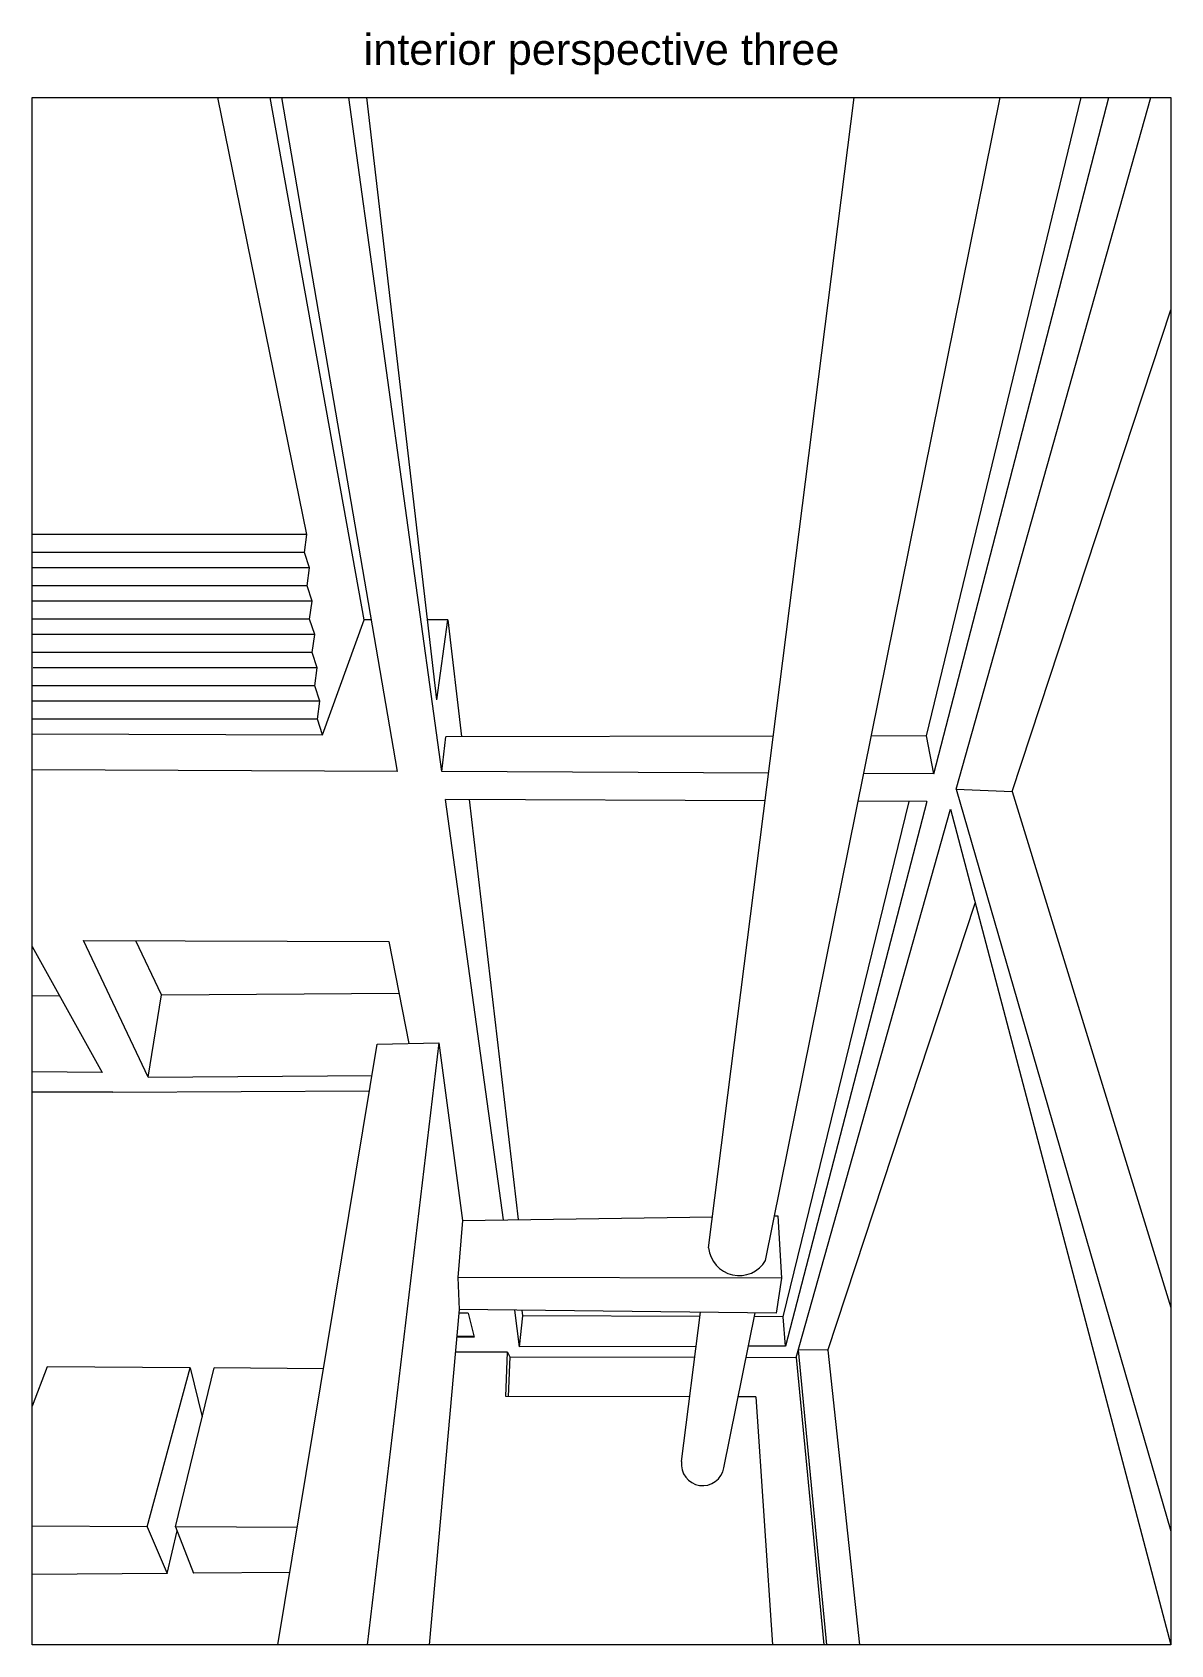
# Model space of a CAD drawing. Header units: millimetres. Extents: x 0 to 22070, y 0 to 31268.
import ezdxf

# ---------------------------------------------------------------- set-up
doc = ezdxf.new("R2010")
doc.units = ezdxf.units.MM
doc.layers.add('ceco.net 451 Smith House  interior perspective three', color=7, linetype='Continuous', lineweight=15)
doc.layers.add('ceco.net Smith House text', color=7, linetype='Continuous', lineweight=15)
doc.styles.add('ceco.net', font='arial.ttf', dxfattribs={"height": 300})

msp = doc.modelspace()

# ---------------------------------------------------------------- linework, layer by layer
at = {"layer": 'ceco.net 451 Smith House  interior perspective three'}
for p, q in [((5324, 21528), (3599, 30000)), ((6431, 19877), (4614, 30000)), ((7083, 16935), (4840, 30000)), ((7938, 16931), (6139, 30000)), ((7842, 18320), (6483, 30000)), ((13111, 7694), (15933, 30000)), ((14215, 7449), (18763, 30000)), ((17333, 17622), (20331, 30000)), ((17479, 16890), (20871, 30000)), ((17910, 16592), (21685, 30000)), ((18994, 16546), (22070, 25886)), ((5324, 21528), (0, 21528)), ((5276, 21179), (5324, 21528)), ((5276, 21179), (0, 21179)), ((5375, 20881), (5276, 21179)), ((5375, 20881), (0, 20881)), ((5326, 20533), (5375, 20881)), ((5326, 20533), (0, 20533)), ((5425, 20234), (5326, 20533)), ((5425, 20234), (0, 20234)), ((5376, 19886), (5425, 20234)), ((5376, 19886), (0, 19886)), ((5475, 19587), (5376, 19886)), ((5626, 17647), (6431, 19877)), ((6578, 19877), (6431, 19877)), ((8059, 19875), (7661, 19875)), ((7842, 18320), (8059, 19875)), ((8059, 19875), (8324, 17609)), ((5475, 19587), (0, 19587)), ((5427, 19239), (5475, 19587)), ((5427, 19239), (0, 19239)), ((5525, 18941), (5427, 19239)), ((5525, 18941), (20, 18941)), ((5477, 18592), (5525, 18941)), ((5477, 18592), (0, 18592)), ((5576, 18294), (5477, 18592)), ((5576, 18294), (0, 18294)), ((5527, 17946), (5576, 18294)), ((5527, 17946), (0, 17946)), ((5626, 17647), (5527, 17946)), ((0, 17662), (5626, 17647)), ((7938, 16931), (8018, 17604)), ((14366, 17616), (8018, 17604)), ((17333, 17622), (16267, 17620)), ((17479, 16890), (17333, 17622)), ((7083, 16935), (0, 16966)), ((14276, 16904), (7938, 16931)), ((17479, 16890), (16121, 16896)), ((17910, 16592), (18994, 16546)), ((17910, 16592), (22070, 2200)), ((9134, 8240), (8012, 16390)), ((14208, 16365), (8012, 16390)), ((8467, 16388), (9421, 8244)), ((14555, 6361), (16997, 16354)), ((17340, 16353), (14601, 5788)), ((17340, 16353), (16012, 16358)), ((18994, 16546), (22070, 6539)), ((14807, 5573), (17800, 16201)), ((17800, 16201), (22070, 0)), ((15425, 5708), (18280, 14378)), ((0, 13538), (1352, 11094)), ((2244, 11009), (996, 13656)), ((996, 13656), (6912, 13634)), ((2507, 12601), (2011, 13653)), ((6912, 13634), (7302, 11661)), ((0, 12584), (526, 12587)), ((2244, 11009), (2507, 12601)), ((2507, 12601), (7110, 12632)), ((4763, 0), (6688, 11647)), ((7879, 11674), (6491, 0)), ((6688, 11647), (7879, 11674)), ((7879, 11674), (8339, 8228)), ((1352, 11094), (0, 11107)), ((2244, 11009), (6588, 11038)), ((1561, 10716), (0, 10716)), ((1561, 10716), (6539, 10742)), ((8339, 8228), (8248, 7120)), ((8339, 8228), (13187, 8299)), ((14391, 8317), (14455, 8318)), ((14455, 8318), (14526, 7106)), ((14526, 7106), (8248, 7120)), ((8248, 7120), (8276, 6500)), ((14526, 7106), (14420, 6433)), ((8276, 6500), (7691, 0)), ((8450, 6430), (8270, 6433)), ((14420, 6433), (8276, 6500)), ((8450, 6430), (8566, 5962)), ((9448, 5779), (9357, 6489)), ((9448, 5779), (9512, 6375)), ((9512, 6375), (9500, 6487)), ((12942, 6365), (9512, 6375)), ((12587, 3553), (12953, 6449)), ((13405, 3432), (14012, 6437)), ((14555, 6361), (13996, 6362)), ((14601, 5788), (14555, 6361)), ((8566, 5962), (8227, 5961)), ((8561, 5980), (8229, 5980)), ((9212, 5672), (8201, 5674)), ((9179, 4816), (9212, 5672)), ((9212, 5672), (9257, 5585)), ((12869, 5785), (9448, 5779)), ((14601, 5788), (13880, 5787)), ((15424, 5714), (14848, 5716)), ((14848, 5716), (15399, 0)), ((15424, 5714), (16036, 0)), ((290, 5389), (0, 4624)), ((3058, 5370), (290, 5389)), ((2229, 2287), (3058, 5370)), ((2778, 2285), (3524, 5367)), ((3058, 5370), (3295, 4420)), ((5648, 5352), (3524, 5367)), ((9257, 5585), (9225, 4816)), ((9257, 5585), (12843, 5577)), ((13838, 5575), (14807, 5573)), ((14807, 5573), (15345, 0)), ((12746, 4810), (9179, 4816)), ((14029, 4808), (13683, 4808)), ((14029, 4808), (14351, 0)), ((2229, 2287), (0, 2297)), ((2229, 2287), (2613, 1381)), ((2612, 1384), (2808, 2208)), ((5139, 2274), (2778, 2285)), ((2778, 2285), (3127, 1385)), ((2613, 1381), (0, 1363)), ((4994, 1398), (3127, 1385))]:
    msp.add_line(p, q, dxfattribs=at)
msp.add_lwpolyline([(0, 30000), (22070, 30000), (22070, 0), (0, 0)], close=True, dxfattribs=at)
for centre, radius, start, end in [((13704, 7756), 596, 185.9207, 329.0647), ((12997, 3499), 414, 172.557, 350.6978)]:
    msp.add_arc(centre, radius, start, end, dxfattribs=at)

# ---------------------------------------------------------------- texts
at = {"layer": 'ceco.net Smith House text', "ltscale": 30, "insert": (11035, 30846), "char_height": 600, "width": 9872.27, "attachment_point": 5, "style": 'ceco.net'}
msp.add_mtext('interior perspective three', dxfattribs=at)

doc.saveas('drawing.dxf')
